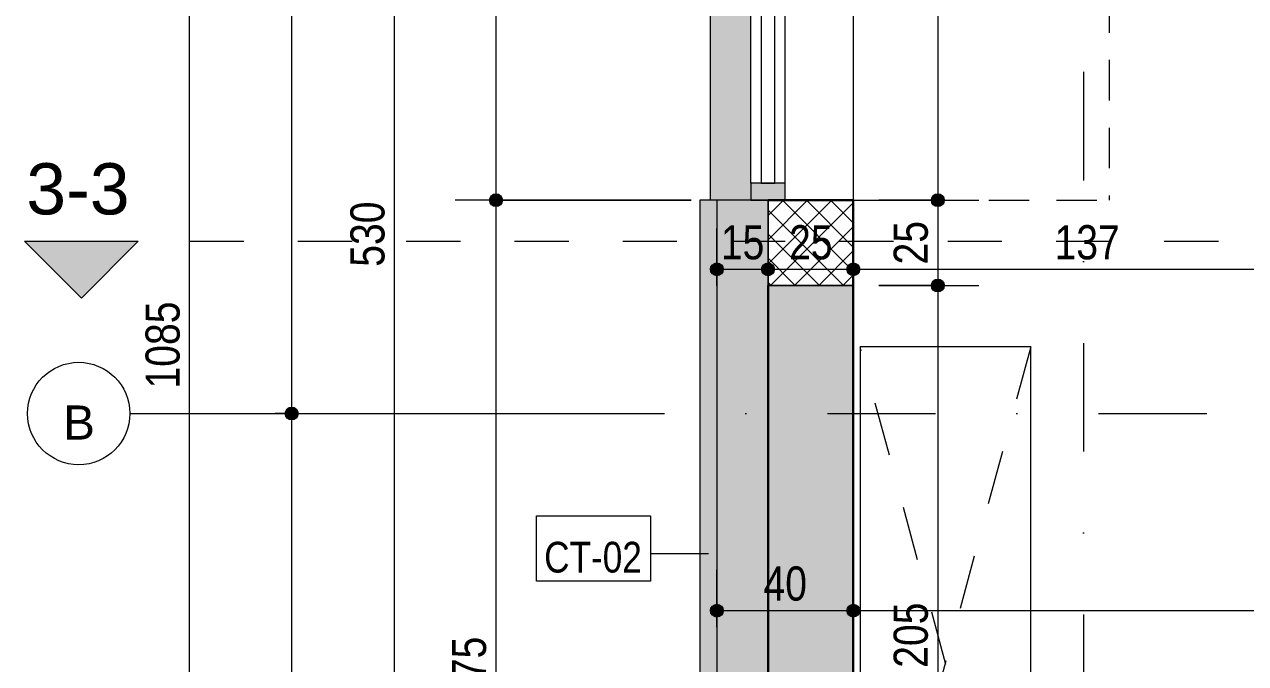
# Model space of a CAD drawing. Header units: centimetres. Extents: x -78 to 2009, y -1466 to 320.
# Drawn here: x -73.9 to 284.1, y -807.3 to -620.1 of the extents above; entities that cross this region are included whole.
import ezdxf

# ---------------------------------------------------------------- set-up
doc = ezdxf.new("R2010")
doc.units = ezdxf.units.CM
for name, pattern in [('Dash', [31.75, 15.875, -15.875]), ('Dash dot', [79.375, 31.75, -23.8125, 0, -23.8125]), ('Overhead', [19.84375, 11.90625, -7.9375])]:
    doc.linetypes.add(name, pattern=pattern)
for name, color, linetype, lineweight in [('A-ANNO-DIMS', 7, 'Continuous', 9), ('A-ANNO-DIMS-50', 7, 'Continuous', 9), ('A-FLOR-OVHD', 7, 'Overhead', 9), ('A-GLAZ-CURT', 7, 'Continuous', 9), ('A-GLAZ-CWMG', 7, 'Continuous', 9), ('A-WALL', 7, 'Continuous', 9), ('A-WALL-FNSH', 7, 'Continuous', 9), ('A-WALL-IDEN', 7, 'Continuous', 9), ('A-WALL-PATT', 7, 'Continuous', 9), ('G-ANNO-SYMB', 7, 'Continuous', 9), ('I-FURN', 7, 'Continuous', 9), ('I-FURN-HDLN', 7, 'Dash', 9), ('S-COLS', 7, 'Continuous', 9), ('S-GRID', 7, 'Continuous', 9), ('S-GRID-IDEN', 7, 'Continuous', 9)]:
    doc.layers.add(name, color=color, linetype=linetype, lineweight=lineweight)
doc.styles.add('Arial Narrow_3', font='ARIALN.TTF', dxfattribs={"height": 10})
doc.styles.add('Arial Narrow_5', font='ARIALN.TTF', dxfattribs={"height": 9})
doc.styles.add('Arial_1', font='arial.ttf', dxfattribs={"height": 10})
doc.styles.add('Arial_2', font='arial.ttf', dxfattribs={"height": 15})
doc.dimstyles.new('TEC_DIM', dxfattribs={"dimscale": 30.48, "dimtxt": 10.23431, "dimasz": 0.492126, "dimexe": 0.393701, "dimexo": 0.246063, "dimgap": 0, "dimtad": 1, "dimdec": 0, "dimzin": 0, "dimdsep": 46, "dimtxsty": 'Arial Narrow_3', "dimblk1": 'DOTSMALL', "dimblk2": 'DOTSMALL', "dimsah": 1, "dimcen": 0.09, "dimazin": 0, "dimtfac": 1, "dimtdec": 4, "dimtix": 1, "dimtmove": 0, "dimatfit": 3, "dimfxl": 1, "dimtvp": 1, "dimtolj": 1, "dimtzin": 0, "dimarcsym": 2})
doc.dimstyles.new('TEC_DIM_2', dxfattribs={"dimscale": 30.48, "dimtxt": 10.23431, "dimasz": 0.492126, "dimexe": 0.393701, "dimexo": 0.246063, "dimgap": 0, "dimtad": 1, "dimdec": 0, "dimzin": 0, "dimdsep": 46, "dimtxsty": 'Arial Narrow_3', "dimblk1": 'DOTSMALL', "dimblk2": 'DOTSMALL', "dimsah": 1, "dimcen": 0.09, "dimazin": 0, "dimtfac": 1, "dimtdec": 4, "dimtix": 1, "dimtmove": 2, "dimatfit": 3, "dimfxl": 1, "dimtvp": 1, "dimtolj": 1, "dimtzin": 0, "dimarcsym": 2})

# ---------------------------------------------------------------- blocks, each defined once
blk = doc.blocks.new('ГАРДЕРОБ - Гардероб 210-2502721-НИВО 1')
at = {"layer": 'I-FURN'}
for p, q in [((92.5, 50), (-92.5, 50)), ((-92.5, 50), (-92.5, 0)), ((92.5, 0), (92.5, 50)), ((-92.5, 0), (92.5, 0))]:
    blk.add_line(p, q, dxfattribs=at)
at = {"layer": 'I-FURN-HDLN'}
for p, q in [((92.5, 50), (-92.5, 0)), ((-92.5, 50), (92.5, 0))]:
    blk.add_line(p, q, dxfattribs=at)
blk = doc.blocks.new('System Panel - Glazed-2432675-НИВО 1')
at = {"layer": 'A-GLAZ-CURT'}
for p, q in [((41.25, 2), (-41.25, 2)), ((-41.25, 2), (-41.25, -2)), ((41.25, -2), (41.25, 2)), ((-41.25, -2), (41.25, -2))]:
    blk.add_line(p, q, dxfattribs=at)
blk = doc.blocks.new('Rectangular Mullion - TEC_DOGRAMA_TERASI_EX-2432687-НИВО 1')
at = {"layer": 'A-GLAZ-CWMG', "true_color": 0xc0c0c0}
blk.add_hatch(color=9, dxfattribs=at).paths.add_polyline_path([(0, 5), (0, -5), (-5, -5), (-5, 5)])
at = {"layer": 'A-GLAZ-CWMG', "lineweight": 15}
for p, q in [((-5, 5), (0, 5)), ((-5, -5), (-5, 5)), ((0, 5), (0, -5)), ((0, -5), (-5, -5))]:
    blk.add_line(p, q, dxfattribs=at)
blk = doc.blocks.new('Rectangular Mullion - TEC_DOGRAMA_TERASI_EX-2432546-НИВО 1')
at = {"layer": 'A-GLAZ-CWMG'}
for p, q in [((139.14, -579.09), (139.14, -496.59)), ((149.14, -579.09), (149.14, -496.59))]:
    blk.add_line(p, q, dxfattribs=at)
blk = doc.blocks.new('Grid - TEC_GRID_CIRCLE-145857-НИВО 1')
at = {"layer": 'S-GRID-IDEN'}
blk.add_circle((0, 0), 0.3, dxfattribs=at)
blk = doc.blocks.new('Section - TEC_SECTION-13048-НИВО 1')
at = {"layer": 'G-ANNO-SYMB'}
blk.add_hatch(color=256, dxfattribs=at).paths.add_polyline_path([(0, 0.334), (0.334, 0), (-0.334, 0)])
for p, q in [((0, 0.334), (-0.334, 0)), ((0.334, 0), (0, 0.334)), ((-0.334, 0), (0.334, 0))]:
    blk.add_line(p, q, dxfattribs=at)
blk = doc.blocks.new('DIMBLOCK77-НИВО 1')
at = {"layer": 'A-ANNO-DIMS-50'}
h = blk.add_hatch(color=256, dxfattribs=at)
edge = h.paths.add_edge_path()
edge.add_arc((4.46, -449.09), 1.88, 0, 360)
h = blk.add_hatch(color=256, dxfattribs=at)
edge = h.paths.add_edge_path()
edge.add_arc((4.46, -734.09), 1.88, 0, 360)
for p, q in [((-0.39, -449.09), (16.46, -449.09)), ((4.46, -449.09), (-0.39, -449.09)), ((4.46, -449.09), (4.46, -734.09)), ((-0.39, -734.09), (16.46, -734.09)), ((4.46, -734.09), (-0.39, -734.09))]:
    blk.add_line(p, q, dxfattribs=at)
for centre in [(4.46, -449.09), (4.46, -734.09)]:
    blk.add_circle(centre, 1.88, dxfattribs=at)
at = {"layer": 'A-ANNO-DIMS-50', "color": 0, "insert": (-8.46, -601.09), "char_height": 10, "width": 22.8079, "attachment_point": 1, "rotation": 90, "line_spacing_factor": 0.974696, "style": 'Arial Narrow_3'}
blk.add_mtext('285', dxfattribs=at)
blk = doc.blocks.new('_DotSmall')
at = {"color": 0, "linetype": 'ByBlock', "const_width": 0.5}
blk.add_lwpolyline([(-0.0625, 0, 1), (0.0625, 0, 1)], format="xyb", close=True, dxfattribs=at)
blk = doc.blocks.new('DIMBLOCK78-НИВО 1')
at = {"layer": 'A-ANNO-DIMS-50'}
h = blk.add_hatch(color=256, dxfattribs=at)
edge = h.paths.add_edge_path()
edge.add_arc((4.46, -734.09), 1.88, 0, 360)
h = blk.add_hatch(color=256, dxfattribs=at)
edge = h.paths.add_edge_path()
edge.add_arc((4.46, -914.09), 1.88, 0, 360)
for p, q in [((-0.39, -734.09), (16.46, -734.09)), ((4.46, -734.09), (-0.39, -734.09)), ((4.46, -734.09), (4.46, -914.09)), ((-0.39, -914.09), (16.46, -914.09)), ((4.46, -914.09), (-0.39, -914.09))]:
    blk.add_line(p, q, dxfattribs=at)
for centre in [(4.46, -734.09), (4.46, -914.09)]:
    blk.add_circle(centre, 1.88, dxfattribs=at)
at = {"layer": 'A-ANNO-DIMS-50', "color": 0, "insert": (-8.46, -833.59), "char_height": 10, "width": 22.8079, "attachment_point": 1, "rotation": 90, "line_spacing_factor": 0.974696, "style": 'Arial Narrow_3'}
blk.add_mtext('180', dxfattribs=at)
blk = doc.blocks.new('DIMBLOCK81-НИВО 1')
at = {"layer": 'A-ANNO-DIMS-50'}
h = blk.add_hatch(color=256, dxfattribs=at)
edge = h.paths.add_edge_path()
edge.add_arc((-25.44, -171.59), 1.88, 0, 360)
h = blk.add_hatch(color=256, dxfattribs=at)
edge = h.paths.add_edge_path()
edge.add_arc((-25.44, -1256.59), 1.88, 0, 360)
for p, q in [((204.14, -171.59), (-37.44, -171.59)), ((-25.44, -1256.59), (-25.44, -171.59)), ((-25.44, -171.59), (204.14, -171.59)), ((201.64, -1256.59), (-37.44, -1256.59)), ((-25.44, -1256.59), (201.64, -1256.59))]:
    blk.add_line(p, q, dxfattribs=at)
for centre in [(-25.44, -171.59), (-25.44, -1256.59)]:
    blk.add_circle(centre, 1.88, dxfattribs=at)
at = {"layer": 'A-ANNO-DIMS-50', "color": 0, "insert": (-38.37, -726.76), "char_height": 10, "width": 30.4105, "attachment_point": 1, "rotation": 90, "line_spacing_factor": 0.974696, "style": 'Arial Narrow_3'}
blk.add_mtext('1085', dxfattribs=at)
blk = doc.blocks.new('DIMBLOCK84-НИВО 1')
at = {"layer": 'A-ANNO-DIMS-50'}
h = blk.add_hatch(color=256, dxfattribs=at)
edge = h.paths.add_edge_path()
edge.add_arc((34.61, -416.59), 1.88, 0, 360)
h = blk.add_hatch(color=256, dxfattribs=at)
edge = h.paths.add_edge_path()
edge.add_arc((34.61, -946.59), 1.88, 0, 360)
for p, q in [((116.64, -416.59), (22.61, -416.59)), ((34.61, -946.59), (34.61, -416.59)), ((34.61, -416.59), (116.64, -416.59)), ((116.64, -946.59), (22.61, -946.59)), ((34.61, -946.59), (116.64, -946.59))]:
    blk.add_line(p, q, dxfattribs=at)
for centre in [(34.61, -416.59), (34.61, -946.59)]:
    blk.add_circle(centre, 1.88, dxfattribs=at)
at = {"layer": 'A-ANNO-DIMS-50', "color": 0, "insert": (21.68, -691.09), "char_height": 10, "width": 22.8079, "attachment_point": 1, "rotation": 90, "line_spacing_factor": 0.974696, "style": 'Arial Narrow_3'}
blk.add_mtext('530', dxfattribs=at)
blk = doc.blocks.new('DIMBLOCK88-НИВО 1')
at = {"layer": 'A-ANNO-DIMS-50'}
h = blk.add_hatch(color=256, dxfattribs=at)
edge = h.paths.add_edge_path()
edge.add_arc((64.39, -671.59), 1.88, 0, 360)
h = blk.add_hatch(color=256, dxfattribs=at)
edge = h.paths.add_edge_path()
edge.add_arc((64.39, -946.59), 1.88, 0, 360)
for p, q in [((121.64, -671.59), (52.39, -671.59)), ((64.39, -946.59), (64.39, -671.59)), ((64.39, -671.59), (121.64, -671.59)), ((116.64, -946.59), (52.39, -946.59)), ((64.39, -946.59), (116.64, -946.59))]:
    blk.add_line(p, q, dxfattribs=at)
for centre in [(64.39, -671.59), (64.39, -946.59)]:
    blk.add_circle(centre, 1.88, dxfattribs=at)
at = {"layer": 'A-ANNO-DIMS-50', "color": 0, "insert": (51.46, -818.59), "char_height": 10, "width": 22.8079, "attachment_point": 1, "rotation": 90, "line_spacing_factor": 0.974696, "style": 'Arial Narrow_3'}
blk.add_mtext('275', dxfattribs=at)
blk = doc.blocks.new('DIMBLOCK89-НИВО 1')
at = {"layer": 'A-ANNO-DIMS-50'}
h = blk.add_hatch(color=256, dxfattribs=at)
edge = h.paths.add_edge_path()
edge.add_arc((64.39, -491.59), 1.88, 0, 360)
h = blk.add_hatch(color=256, dxfattribs=at)
edge = h.paths.add_edge_path()
edge.add_arc((64.39, -671.59), 1.88, 0, 360)
for p, q in [((121.64, -491.59), (52.39, -491.59)), ((64.39, -671.59), (64.39, -491.59)), ((64.39, -491.59), (121.64, -491.59)), ((121.64, -671.59), (52.39, -671.59)), ((64.39, -671.59), (121.64, -671.59))]:
    blk.add_line(p, q, dxfattribs=at)
for centre in [(64.39, -491.59), (64.39, -671.59)]:
    blk.add_circle(centre, 1.88, dxfattribs=at)
at = {"layer": 'A-ANNO-DIMS-50', "color": 0, "insert": (51.46, -556.59), "char_height": 10, "width": 22.8079, "attachment_point": 1, "rotation": 90, "line_spacing_factor": 0.974696, "style": 'Arial Narrow_3'}
blk.add_mtext('180', dxfattribs=at)
blk = doc.blocks.new('DIMBLOCK143-НИВО 1')
at = {"layer": 'A-ANNO-DIMS-50'}
h = blk.add_hatch(color=256, dxfattribs=at)
edge = h.paths.add_edge_path()
edge.add_arc((129.14, -691.84), 1.88, 0, 360)
h = blk.add_hatch(color=256, dxfattribs=at)
edge = h.paths.add_edge_path()
edge.add_arc((144.14, -691.84), 1.88, 0, 360)
for p, q in [((129.14, -696.68), (129.14, -679.84)), ((144.14, -696.68), (144.14, -679.84)), ((129.14, -691.84), (144.14, -691.84)), ((129.14, -691.84), (129.14, -696.68)), ((144.14, -691.84), (144.14, -696.68))]:
    blk.add_line(p, q, dxfattribs=at)
for centre in [(129.14, -691.84), (144.14, -691.84)]:
    blk.add_circle(centre, 1.88, dxfattribs=at)
at = {"layer": 'A-ANNO-DIMS-50', "color": 0, "insert": (130.31, -678.91), "char_height": 10, "width": 15.2053, "attachment_point": 1, "line_spacing_factor": 0.974696, "style": 'Arial Narrow_3'}
blk.add_mtext('15', dxfattribs=at)
blk = doc.blocks.new('DIMBLOCK144-НИВО 1')
at = {"layer": 'A-ANNO-DIMS-50'}
h = blk.add_hatch(color=256, dxfattribs=at)
edge = h.paths.add_edge_path()
edge.add_arc((144.14, -691.84), 1.88, 0, 360)
h = blk.add_hatch(color=256, dxfattribs=at)
edge = h.paths.add_edge_path()
edge.add_arc((169.14, -691.84), 1.88, 0, 360)
for p, q in [((144.14, -696.68), (144.14, -679.84)), ((169.14, -696.68), (169.14, -679.84)), ((144.14, -691.84), (169.14, -691.84)), ((144.14, -691.84), (144.14, -696.68)), ((169.14, -691.84), (169.14, -696.68))]:
    blk.add_line(p, q, dxfattribs=at)
for centre in [(144.14, -691.84), (169.14, -691.84)]:
    blk.add_circle(centre, 1.88, dxfattribs=at)
at = {"layer": 'A-ANNO-DIMS-50', "color": 0, "insert": (150.31, -678.91), "char_height": 10, "width": 15.2053, "attachment_point": 1, "line_spacing_factor": 0.974696, "style": 'Arial Narrow_3'}
blk.add_mtext('25', dxfattribs=at)
blk = doc.blocks.new('DIMBLOCK145-НИВО 1')
at = {"layer": 'A-ANNO-DIMS-50'}
h = blk.add_hatch(color=256, dxfattribs=at)
edge = h.paths.add_edge_path()
edge.add_arc((169.14, -691.84), 1.88, 0, 360)
h = blk.add_hatch(color=256, dxfattribs=at)
edge = h.paths.add_edge_path()
edge.add_arc((306.14, -691.84), 1.88, 0, 360)
for p, q in [((169.14, -696.68), (169.14, -679.84)), ((306.14, -749.09), (306.14, -679.84)), ((169.14, -691.84), (306.14, -691.84)), ((169.14, -691.84), (169.14, -696.68)), ((306.14, -691.84), (306.14, -749.09))]:
    blk.add_line(p, q, dxfattribs=at)
for centre in [(169.14, -691.84), (306.14, -691.84)]:
    blk.add_circle(centre, 1.88, dxfattribs=at)
at = {"layer": 'A-ANNO-DIMS-50', "color": 0, "insert": (228.14, -678.91), "char_height": 10, "width": 22.8079, "attachment_point": 1, "line_spacing_factor": 0.974696, "style": 'Arial Narrow_3'}
blk.add_mtext('137', dxfattribs=at)
blk = doc.blocks.new('DIMBLOCK233-НИВО 1')
at = {"layer": 'A-ANNO-DIMS-50'}
h = blk.add_hatch(color=256, dxfattribs=at)
edge = h.paths.add_edge_path()
edge.add_arc((193.9, -491.59), 1.88, 0, 360)
h = blk.add_hatch(color=256, dxfattribs=at)
edge = h.paths.add_edge_path()
edge.add_arc((193.9, -671.59), 1.88, 0, 360)
for p, q in [((176.64, -491.59), (205.9, -491.59)), ((193.9, -491.59), (176.64, -491.59)), ((193.9, -491.59), (193.9, -671.59)), ((176.64, -671.59), (205.9, -671.59)), ((193.9, -671.59), (176.64, -671.59))]:
    blk.add_line(p, q, dxfattribs=at)
for centre in [(193.9, -491.59), (193.9, -671.59)]:
    blk.add_circle(centre, 1.88, dxfattribs=at)
at = {"layer": 'A-ANNO-DIMS-50', "color": 0, "insert": (180.97, -591.09), "char_height": 10, "width": 22.8079, "attachment_point": 1, "rotation": 90, "line_spacing_factor": 0.974696, "style": 'Arial Narrow_3'}
blk.add_mtext('180', dxfattribs=at)
blk = doc.blocks.new('DIMBLOCK234-НИВО 1')
at = {"layer": 'A-ANNO-DIMS-50'}
h = blk.add_hatch(color=256, dxfattribs=at)
edge = h.paths.add_edge_path()
edge.add_arc((193.9, -671.59), 1.88, 0, 360)
h = blk.add_hatch(color=256, dxfattribs=at)
edge = h.paths.add_edge_path()
edge.add_arc((193.9, -696.59), 1.88, 0, 360)
for p, q in [((176.64, -671.59), (205.9, -671.59)), ((193.9, -671.59), (176.64, -671.59)), ((193.9, -671.59), (193.9, -696.59)), ((176.64, -696.59), (205.9, -696.59)), ((193.9, -696.59), (176.64, -696.59))]:
    blk.add_line(p, q, dxfattribs=at)
for centre in [(193.9, -671.59), (193.9, -696.59)]:
    blk.add_circle(centre, 1.88, dxfattribs=at)
at = {"layer": 'A-ANNO-DIMS-50', "color": 0, "insert": (180.97, -690.42), "char_height": 10, "width": 15.2053, "attachment_point": 1, "rotation": 90, "line_spacing_factor": 0.974696, "style": 'Arial Narrow_3'}
blk.add_mtext('25', dxfattribs=at)
blk = doc.blocks.new('DIMBLOCK235-НИВО 1')
at = {"layer": 'A-ANNO-DIMS-50'}
h = blk.add_hatch(color=256, dxfattribs=at)
edge = h.paths.add_edge_path()
edge.add_arc((193.9, -696.59), 1.88, 0, 360)
h = blk.add_hatch(color=256, dxfattribs=at)
edge = h.paths.add_edge_path()
edge.add_arc((193.9, -901.59), 1.88, 0, 360)
for p, q in [((176.64, -696.59), (205.9, -696.59)), ((193.9, -696.59), (176.64, -696.59)), ((193.9, -696.59), (193.9, -901.59)), ((189.05, -901.59), (205.9, -901.59)), ((193.9, -901.59), (189.05, -901.59))]:
    blk.add_line(p, q, dxfattribs=at)
for centre in [(193.9, -696.59), (193.9, -901.59)]:
    blk.add_circle(centre, 1.88, dxfattribs=at)
at = {"layer": 'A-ANNO-DIMS-50', "color": 0, "insert": (180.97, -808.59), "char_height": 10, "width": 22.8079, "attachment_point": 1, "rotation": 90, "line_spacing_factor": 0.974696, "style": 'Arial Narrow_3'}
blk.add_mtext('205', dxfattribs=at)
blk = doc.blocks.new('DIMBLOCK238-НИВО 1')
at = {"layer": 'A-ANNO-DIMS-50'}
h = blk.add_hatch(color=256, dxfattribs=at)
edge = h.paths.add_edge_path()
edge.add_arc((129.14, -791.84), 1.88, 0, 360)
h = blk.add_hatch(color=256, dxfattribs=at)
edge = h.paths.add_edge_path()
edge.add_arc((169.14, -791.84), 1.88, 0, 360)
for p, q in [((129.14, -796.68), (129.14, -779.84)), ((169.14, -796.68), (169.14, -779.84)), ((129.14, -791.84), (169.14, -791.84)), ((129.14, -791.84), (129.14, -796.68)), ((169.14, -791.84), (169.14, -796.68))]:
    blk.add_line(p, q, dxfattribs=at)
for centre in [(129.14, -791.84), (169.14, -791.84)]:
    blk.add_circle(centre, 1.88, dxfattribs=at)
at = {"layer": 'A-ANNO-DIMS-50', "color": 0, "insert": (142.81, -778.91), "char_height": 10, "width": 15.2053, "attachment_point": 1, "line_spacing_factor": 0.974696, "style": 'Arial Narrow_3'}
blk.add_mtext('40', dxfattribs=at)
blk = doc.blocks.new('DIMBLOCK239-НИВО 1')
at = {"layer": 'A-ANNO-DIMS-50'}
h = blk.add_hatch(color=256, dxfattribs=at)
edge = h.paths.add_edge_path()
edge.add_arc((169.14, -791.84), 1.88, 0, 360)
h = blk.add_hatch(color=256, dxfattribs=at)
edge = h.paths.add_edge_path()
edge.add_arc((684.14, -791.84), 1.88, 0, 360)
for p, q in [((169.14, -796.68), (169.14, -779.84)), ((684.14, -796.68), (684.14, -779.84)), ((169.14, -791.84), (684.14, -791.84)), ((169.14, -791.84), (169.14, -796.68)), ((684.14, -791.84), (684.14, -796.68))]:
    blk.add_line(p, q, dxfattribs=at)
for centre in [(169.14, -791.84), (684.14, -791.84)]:
    blk.add_circle(centre, 1.88, dxfattribs=at)
at = {"layer": 'A-ANNO-DIMS-50', "color": 0, "insert": (417.14, -778.91), "char_height": 10, "width": 22.8079, "attachment_point": 1, "line_spacing_factor": 0.974696, "style": 'Arial Narrow_3'}
blk.add_mtext('515', dxfattribs=at)

msp = doc.modelspace()

# ---------------------------------------------------------------- hatches: boundary and pattern name
at = {"layer": 'A-WALL-PATT', "lineweight": 5, "true_color": 0xffff80}
h = msp.add_hatch(color=51, dxfattribs=at)
h.paths.add_polyline_path([(144.14, -926.59), (144.14, -671.59), (129.14, -671.59), (129.14, -926.59)])
h.paths.add_polyline_path([(144.14, -491.59), (144.14, -436.59), (129.14, -436.59), (129.14, -491.59)])
at = {"layer": 'A-WALL-PATT', "true_color": 0x808080}
h = msp.add_hatch(color=8, dxfattribs=at)
h.paths.add_polyline_path([(169.14, -901.59), (169.14, -696.59), (144.14, -696.59), (144.14, -901.59)])
h.paths.add_polyline_path([(169.14, -491.59), (169.14, -461.59), (144.14, -461.59), (144.14, -491.59)])
at = {"layer": 'A-WALL-PATT', "lineweight": 5, "true_color": 0xebebeb}
msp.add_hatch(color=7, dxfattribs=at).paths.add_polyline_path([(129.14, -671.59), (139.14, -671.59), (139.14, -491.59), (127.14, -491.59), (127.14, -671.59)])
at = {"layer": 'A-WALL-PATT', "true_color": 0xc0c0c0}
msp.add_hatch(color=9, dxfattribs=at).paths.add_polyline_path([(124.14, -946.59), (129.14, -946.59), (129.14, -671.59), (124.14, -671.59), (124.14, -828.45)])
at = {"layer": 'S-COLS'}
h = msp.add_hatch(dxfattribs=at)
h.set_pattern_fill('FP1_11', color=256, style=0, pattern_type=2)
h.set_pattern_definition([(45, (0, 0), (-3.535534, 3.535534), []), (135, (0, 0), (-3.535534, -3.535534), [])])
h.paths.add_polyline_path([(144.14, -696.59), (169.14, -696.59), (169.14, -671.59), (144.14, -671.59), (144.14, -683.36)])

# ---------------------------------------------------------------- linework, layer by layer
at = {"layer": 'A-FLOR-OVHD'}
for p in [(244.14, -491.59), (169.14, -671.59)]:
    msp.add_line(p, (244.14, -671.59), dxfattribs=at)
at = {"layer": 'A-WALL'}
for p, q in [((127.14, -491.59), (127.14, -671.59)), ((169.14, -491.59), (169.14, -671.59)), ((144.14, -671.59), (129.14, -671.59)), ((129.14, -671.59), (129.14, -941.59)), ((144.14, -696.59), (144.14, -671.59)), ((169.14, -696.59), (144.14, -696.59))]:
    msp.add_line(p, q, dxfattribs=at)
at = {"layer": 'A-WALL', "lineweight": 30}
for p, q in [((144.14, -696.59), (144.14, -926.59)), ((169.14, -901.59), (169.14, -696.59))]:
    msp.add_line(p, q, dxfattribs=at)
at = {"layer": 'A-WALL-FNSH'}
for p, q in [((129.14, -671.59), (124.14, -671.59)), ((124.14, -671.59), (124.14, -946.59))]:
    msp.add_line(p, q, dxfattribs=at)
at = {"layer": 'A-WALL-IDEN'}
msp.add_line((126.64, -775.18), (109.72, -775.18), dxfattribs=at)
at = {"layer": 'A-WALL-IDEN', "flags": 128}
msp.add_lwpolyline([(76.27, -764.04), (109.72, -764.04), (109.72, -783.24), (76.27, -783.24)], close=True, dxfattribs=at)
at = {"layer": 'G-ANNO-SYMB', "linetype": 'Dash', "lineweight": 18}
msp.add_line((-57.18, -683.55), (1988.27, -683.55), dxfattribs=at)
at = {"layer": 'S-COLS', "lineweight": 30}
for p, q in [((169.14, -671.59), (144.14, -671.59)), ((169.14, -696.59), (169.14, -671.59))]:
    msp.add_line(p, q, dxfattribs=at)
at = {"layer": 'S-COLS'}
for p, q in [((144.14, -671.59), (144.14, -696.59)), ((144.14, -696.59), (169.14, -696.59))]:
    msp.add_line(p, q, dxfattribs=at)
at = {"layer": 'S-GRID', "color": 1, "linetype": 'Dash dot', "lineweight": 18, "true_color": 0xff0000}
for p, q in [((236.64, 160.73), (236.64, -1310.92)), ((82.05, -734.09), (1840.98, -734.09))]:
    msp.add_line(p, q, dxfattribs=at)
at = {"layer": 'S-GRID', "color": 1, "lineweight": 18, "true_color": 0xff0000}
msp.add_line((-42.95, -734.09), (82.05, -734.09), dxfattribs=at)

# ---------------------------------------------------------------- block references
at = {"layer": 'A-GLAZ-CURT', "rotation": 90.00000000000445}
msp.add_blockref('System Panel - Glazed-2432675-НИВО 1', (144.14, -625.34), dxfattribs=at)
at = {"layer": 'A-GLAZ-CWMG'}
msp.add_blockref('Rectangular Mullion - TEC_DOGRAMA_TERASI_EX-2432546-НИВО 1', (0, -87.5), dxfattribs=at)
at = {"layer": 'A-GLAZ-CWMG', "extrusion": (0, 0, -1), "rotation": 269.9999999999955}
msp.add_blockref('Rectangular Mullion - TEC_DOGRAMA_TERASI_EX-2432687-НИВО 1', (-144.14, -671.59), dxfattribs=at)
at = {"layer": 'G-ANNO-SYMB', "extrusion": (0, 0, -1), "xscale": 49.99999999999998, "yscale": 49.99999999999998, "zscale": 49.99999999999998, "rotation": 180}
msp.add_blockref('Section - TEC_SECTION-13048-НИВО 1', (57.18, -683.55), dxfattribs=at)
at = {"layer": 'I-FURN', "rotation": 269.999999999999}
msp.add_blockref('ГАРДЕРОБ - Гардероб 210-2502721-НИВО 1', (171.14, -807.09), dxfattribs=at)
at = {"layer": 'S-GRID-IDEN', "xscale": 49.99999999999998, "yscale": 49.99999999999998, "zscale": 49.99999999999998, "rotation": 269.9999999999994}
msp.add_blockref('Grid - TEC_GRID_CIRCLE-145857-НИВО 1', (-57.95, -734.09), dxfattribs=at)

# ---------------------------------------------------------------- texts
at = {"layer": 'A-WALL-IDEN', "insert": (92.82, -776.24), "char_height": 9, "width": 28.45, "attachment_point": 5, "line_spacing_factor": 0.949189, "style": 'Arial Narrow_5'}
msp.add_mtext('\\pt25.00002,50.00004,74.99997,99.99999,125.00001,150.00003,174.99996,199.99998,225,250.00002,275.00004,299.99997,324.99999,350.00001,375.00003,399.99996,424.99998,450,475.00002,500.00004,524.99997,549.99999,575.00001,600.00003,624.99996,649.99998,675,700.00002,725.00004,749.99997,774.99999,800.00001;СТ-02', dxfattribs=at)
at = {"layer": 'G-ANNO-SYMB', "insert": (-58.18, -668.36), "char_height": 15, "width": 31.1, "attachment_point": 5, "line_spacing_factor": 0.936439, "style": 'Arial_2'}
msp.add_mtext('\\pt60,120,180,240,300,360,420,480,540,600,660,720,780,840,900,960,1020,1080,1140,1200,1260,1320,1380,1440,1500,1560,1620,1680,1740,1800,1860,1920;3-3', dxfattribs=at)
at = {"layer": 'S-GRID-IDEN', "insert": (-57.86, -736.73), "char_height": 10, "width": 9.9, "attachment_point": 5, "line_spacing_factor": 0.936439, "style": 'Arial_1'}
msp.add_mtext('\\pt50,100,150,200,250,300,350,400,450,500,550,600,650,700,750,800,850,900,950,1000,1050,1100,1150,1200,1250,1300,1350,1400,1450,1500,1550,1600;В', dxfattribs=at)

# ---------------------------------------------------------------- dimensions: what is measured, and where the dimension line sits
at = {"layer": 'A-ANNO-DIMS'}
for base, p1, p2, override, picture, middle in [((-25.44, -171.59), (209.14, -1256.59), (211.64, -171.59), {"dimpost": '<>', "dimfxl": 1085.00288}, 'DIMBLOCK81-НИВО 1', (-30.55, -714.09)), ((34.61, -416.59), (124.14, -946.59), (124.14, -416.59), {"dimpost": '<>', "dimfxl": 530}, 'DIMBLOCK84-НИВО 1', (29.5, -681.59)), ((4.46, -734.09), (7.11, -449.09), (7.11, -734.09), {"dimpost": '<>', "dimfxl": 285}, 'DIMBLOCK77-НИВО 1', (-0.64, -591.59)), ((193.9, -671.59), (169.14, -491.59), (169.14, -671.59), {"dimpost": '<>', "dimfxl": 180}, 'DIMBLOCK233-НИВО 1', (188.79, -581.59)), ((64.39, -671.59), (124.14, -946.59), (129.14, -671.59), {"dimpost": '<>', "dimfxl": 275.045451}, 'DIMBLOCK88-НИВО 1', (59.28, -809.09)), ((193.9, -696.59), (169.14, -671.59), (169.14, -696.59), {"dimpost": '<>', "dimfxl": 25}, 'DIMBLOCK234-НИВО 1', (188.79, -684.09)), ((193.9, -901.59), (169.14, -696.59), (196.55, -901.59), {"dimpost": '<>', "dimfxl": 206.823539}, 'DIMBLOCK235-НИВО 1', (188.79, -799.09)), ((4.46, -914.09), (7.11, -734.09), (7.11, -914.09), {"dimpost": '<>', "dimfxl": 180}, 'DIMBLOCK78-НИВО 1', (-0.64, -824.09))]:
    dim = msp.add_linear_dim(base=base, p1=p1, p2=p2, angle=90, dimstyle='TEC_DIM', override=override, dxfattribs=at)
    dim.commit()
    dim.dimension.update_dxf_attribs({"geometry": picture, "text_midpoint": middle})
dim = msp.add_linear_dim(base=(64.39, -491.59), p1=(129.14, -671.59), p2=(129.14, -491.59), angle=90, dimstyle='TEC_DIM_2', override={"dimpost": '<>', "dimfxl": 180}, dxfattribs=at)
dim.commit()
dim.dimension.update_dxf_attribs({"geometry": 'DIMBLOCK89-НИВО 1', "text_midpoint": (58.13, -545.18), "dimtype": 160, "text_rotation": 90})
for base, p1, p2, override, picture, middle in [((144.14, -691.84), (129.14, -689.18), (144.14, -689.18), {"dimpost": '<>', "dimfxl": 15}, 'DIMBLOCK143-НИВО 1', (136.64, -686.73)), ((169.14, -691.84), (144.14, -689.18), (169.14, -689.18), {"dimpost": '<>', "dimfxl": 25}, 'DIMBLOCK144-НИВО 1', (156.64, -686.73)), ((306.14, -691.84), (169.14, -689.18), (306.14, -756.59), {"dimpost": '<>', "dimfxl": 152.683101}, 'DIMBLOCK145-НИВО 1', (237.64, -686.73)), ((169.14, -791.84), (129.14, -789.18), (169.14, -789.18), {"dimpost": '<>', "dimfxl": 40}, 'DIMBLOCK238-НИВО 1', (149.14, -786.73)), ((684.14, -791.84), (169.14, -789.18), (684.14, -789.18), {"dimpost": '<>', "dimfxl": 515}, 'DIMBLOCK239-НИВО 1', (426.64, -786.73))]:
    dim = msp.add_linear_dim(base=base, p1=p1, p2=p2, dimstyle='TEC_DIM', override=override, dxfattribs=at)
    dim.commit()
    dim.dimension.update_dxf_attribs({"geometry": picture, "text_midpoint": middle})

doc.saveas('drawing.dxf')
